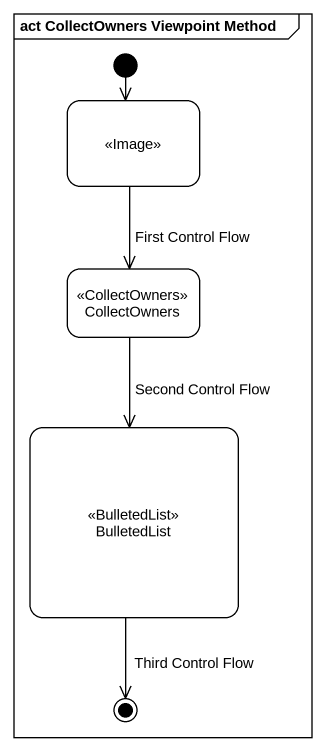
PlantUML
@startuml
mainframe act CollectOwners Viewpoint Method
hide empty description
state " " as state1 <<Image>>
state CollectOwners <<CollectOwners>>
state BulletedList <<BulletedList>>
[*] --> state1
state1 --> CollectOwners : First Control Flow
CollectOwners --> BulletedList : Second Control Flow
BulletedList --> [*] : Third Control Flow
@enduml
